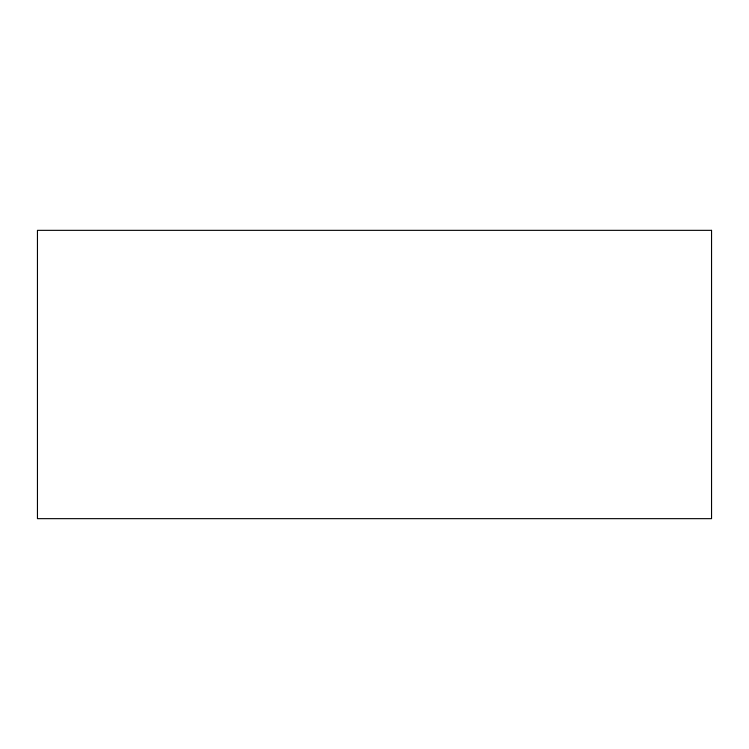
<?xml version="1.0" encoding="UTF-8"?>
<svg xmlns="http://www.w3.org/2000/svg" width="749" height="749" viewBox="0 0 749 749"><rect width="100%" height="100%" fill="white"/><g stroke="black" fill="none" stroke-linecap="round" stroke-linejoin="round"><path stroke-width="1.12" d="M711.55 230.346L37.45 230.346L37.45 518.654L711.55 518.654L711.55 230.346"/></g></svg>
